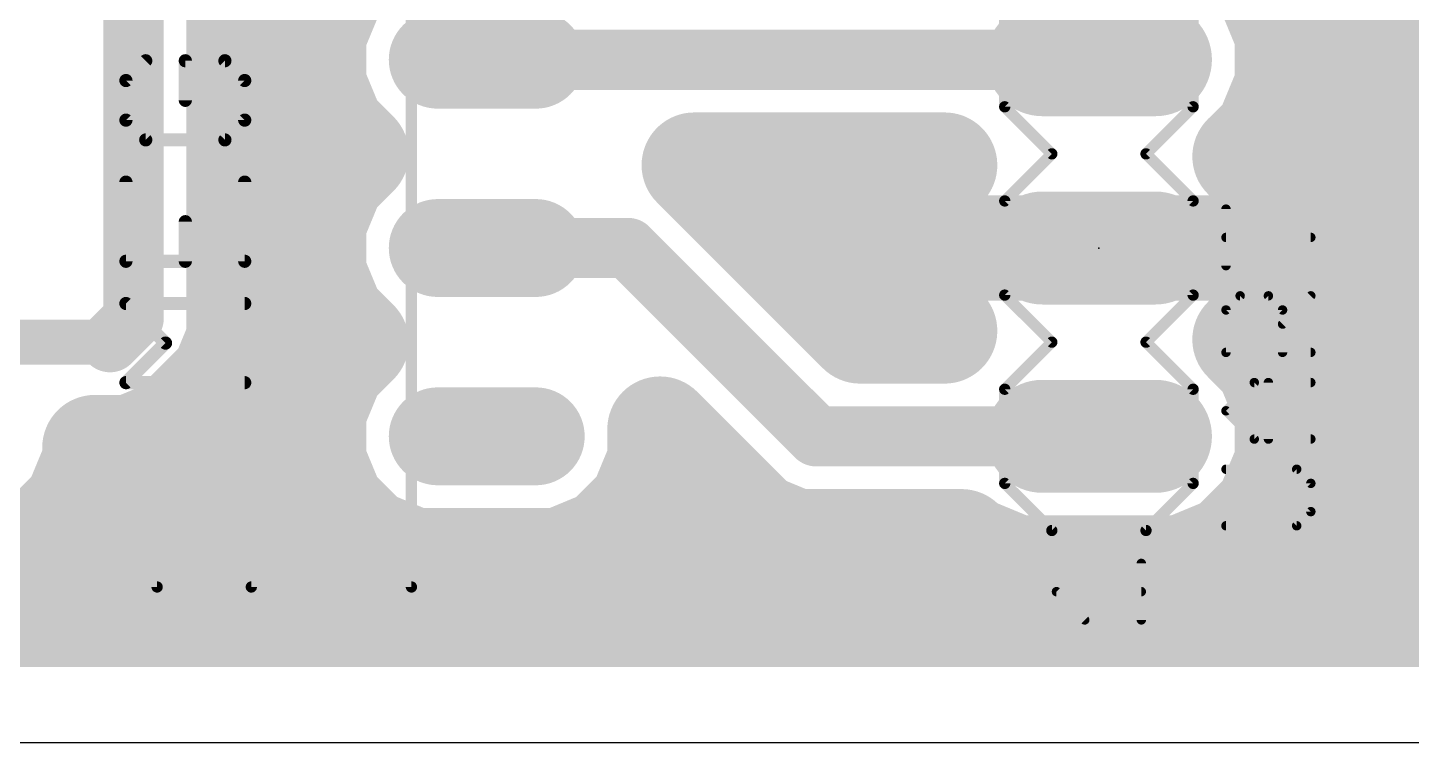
# Model space of a CAD drawing. Extents: x -16.2 to 78.2, y -6.3 to 50.2.
# Drawn here: x 44.93 to 63.59, y 0 to 9.64 of the extents above; entities that cross this region are included whole.
import ezdxf

# ---------------------------------------------------------------- set-up
doc = ezdxf.new("R2010")
doc.units = 0
for name, color, linetype in [('16', 175, 'CONTINUOUS'), ('17', 82, 'CONTINUOUS'), ('20', 7, 'CONTINUOUS'), ('21', 253, 'CONTINUOUS'), ('23', 7, 'CONTINUOUS'), ('27', 253, 'CONTINUOUS'), ('51', 253, 'CONTINUOUS')]:
    doc.layers.add(name, color=color, linetype=linetype)

# ---------------------------------------------------------------- blocks, each defined once
blk = doc.blocks.new('LONGP100')
at = {"const_width": 1}
blk.add_lwpolyline([(-0.5, 0), (0.5, 0)], dxfattribs=at)
at = {"const_width": 0.5}
for points in [[(-0.5, 0.25, 1), (-0.5, -0.25)], [(0.5, -0.25, 1), (0.5, 0.25)]]:
    blk.add_lwpolyline(points, format="xyb", dxfattribs=at)
blk = doc.blocks.new('RECT')
blk.add_solid([(-0.5, -0.5), (0.5, -0.5), (-0.5, 0.5), (0.5, 0.5)])

msp = doc.modelspace()

# ---------------------------------------------------------------- linework, layer by layer
at = {"layer": '16'}
for points, const_width in [([(46.355, 5.715), (46.355, 19.3675)], 0.8128), ([(47.7774, 5.4321), (47.7774, 17.9451)], 1.4224), ([(47.9425, 16.51), (48.26, 2.2225)], 0.6096), ([(61.6418, 10.2147), (61.2817, 10.5747)], 1.4224), ([(49.3563, 10.4775), (49.0359, 10.1571)], 1.4224), ([(49.0359, 10.1571), (48.7807, 9.541)], 1.4224), ([(61.9125, 9.5612), (61.6418, 10.2147)], 1.4224), ([(47.7774, 9.9568), (48.953, 9.9568)], 1.4224), ([(61.7486, 9.9568), (69.6978, 9.9568)], 1.4224), ([(61.9125, 8.8538), (61.9125, 9.5612)], 1.4224), ([(48.7807, 9.541), (48.7807, 8.874)], 1.4224), ([(48.7807, 8.874), (49.0359, 8.2579)], 1.4224), ([(59.3725, 9.2075), (51.1175, 9.2075)], 0.8128), ([(61.6418, 8.2003), (61.9125, 8.8538)], 1.4224), ([(47.7774, 8.5344), (48.9214, 8.5344)], 1.4224), ([(61.7802, 8.5344), (69.6978, 8.5344)], 1.4224), ([(49.0359, 8.2579), (49.3563, 7.9375)], 1.4224), ([(61.343, 7.9016), (61.6418, 8.2003)], 1.4224), ([(49.3563, 7.9375), (49.0359, 7.6171)], 1.4224), ([(61.4359, 7.8088), (61.343, 7.9016)], 1.4224), ([(56.1517, 5.5499), (53.9165, 7.7851)], 1.4224), ([(53.9165, 7.7851), (57.291, 7.7851)], 1.4224), ([(57.291, 7.7851), (57.1713, 7.6291)], 1.4224), ([(61.5737, 7.6291), (61.4359, 7.8088)], 1.4224), ([(49.0359, 7.6171), (48.7807, 7.001)], 1.4224), ([(57.1713, 7.6291), (57.0581, 7.4331)], 1.4224), ([(61.6869, 7.4331), (61.5737, 7.6291)], 1.4224), ([(57.0581, 7.4331), (56.9715, 7.2239)], 1.4224), ([(61.7735, 7.2239), (61.6869, 7.4331)], 1.4224), ([(56.9715, 7.2239), (56.9129, 7.0052)], 1.4224), ([(61.8321, 7.0052), (61.7735, 7.2239)], 1.4224), ([(47.7774, 7.112), (48.8267, 7.112)], 1.4224), ([(48.7807, 7.001), (48.7807, 6.334)], 1.4224), ([(54.5896, 7.112), (56.9415, 7.112)], 1.4224), ([(56.9129, 7.0052), (56.8833, 6.7807)], 1.4224), ([(61.8035, 7.112), (67.0954, 7.112)], 1.4224), ([(61.8617, 6.7807), (61.8321, 7.0052)], 1.4224), ([(56.8833, 6.7807), (56.8833, 6.6675)], 1.4224), ([(61.8617, 6.6675), (61.8617, 6.7807)], 1.4224), ([(56.8833, 6.6675), (59.3725, 6.6675)], 1.4224), ([(59.3725, 6.6675), (56.8833, 6.6675)], 1.4224), ([(56.8833, 6.6675), (56.8833, 6.5543)], 1.4224), ([(59.3725, 6.6675), (59.3725, 6.6675)], 1.4224), ([(61.8617, 6.6675), (59.3725, 6.6675)], 1.4224), ([(59.3725, 6.6675), (59.3725, 6.6675)], 1.4224), ([(59.3725, 6.6675), (61.8617, 6.6675)], 1.4224), ([(61.8617, 6.5543), (61.8617, 6.6675)], 1.4224), ([(56.8833, 6.5543), (56.9129, 6.3298)], 1.4224), ([(61.8321, 6.3298), (61.8617, 6.5543)], 1.4224), ([(48.7807, 6.334), (49.0359, 5.7179)], 1.4224), ([(51.1175, 6.6675), (53.0225, 6.6675)], 0.8128), ([(53.0225, 6.6675), (55.5625, 4.1275)], 0.8128), ([(56.9129, 6.3298), (56.9715, 6.1111)], 1.4224), ([(61.7735, 6.1111), (61.8321, 6.3298)], 1.4224), ([(56.9715, 6.1111), (57.0581, 5.9019)], 1.4224), ([(61.6869, 5.9019), (61.7735, 6.1111)], 1.4224), ([(57.0581, 5.9019), (57.1713, 5.7059)], 1.4224), ([(61.5737, 5.7059), (61.6869, 5.9019)], 1.4224), ([(47.7774, 5.6896), (49.0642, 5.6896)], 1.4224), ([(49.0359, 5.7179), (49.3563, 5.3975)], 1.4224), ([(56.012, 5.6896), (57.1838, 5.6896)], 1.4224), ([(57.1713, 5.7059), (57.291, 5.5499)], 1.4224), ([(61.4359, 5.5262), (61.5737, 5.7059)], 1.4224), ([(61.5612, 5.6896), (64.8708, 5.6896)], 1.4224), ([(57.291, 5.5499), (56.1517, 5.5499)], 1.4224), ([(61.343, 5.4334), (61.4359, 5.5262)], 1.4224), ([(46.0375, 5.3975), (46.355, 5.715)], 0.8128), ([(47.5609, 4.9093), (47.7774, 5.4321)], 1.4224), ([(49.3563, 5.3975), (49.0359, 5.0771)], 1.4224), ([(61.6418, 5.1347), (61.343, 5.4334)], 1.4224), ([(49.0359, 5.0771), (48.7807, 4.461)], 1.4224), ([(61.9125, 4.4812), (61.6418, 5.1347)], 1.4224), ([(41.5925, 5.3975), (46.0375, 5.3975)], 0.6096), ([(47.1607, 4.5091), (47.5609, 4.9093)], 1.4224), ([(46.8432, 4.1916), (47.1607, 4.5091)], 1.4224), ([(48.7807, 4.461), (48.7807, 3.794)], 1.4224), ([(61.9125, 3.7738), (61.9125, 4.4812)], 1.4224), ([(46.3204, 3.9751), (46.8432, 4.1916)], 1.4224), ([(46.9188, 4.2672), (48.7807, 4.2672)], 1.4224), ([(53.4543, 3.794), (53.4543, 4.2241)], 1.4224), ([(53.4543, 4.2241), (54.3566, 3.3218)], 1.4224), ([(61.9125, 4.2672), (64.3054, 4.2672)], 1.4224), ([(45.8343, 3.794), (45.8343, 3.9751)], 1.4224), ([(45.8343, 3.9751), (46.3204, 3.9751)], 1.4224), ([(45.5791, 3.1779), (45.8343, 3.794)], 1.4224), ([(48.7807, 3.794), (49.0359, 3.1779)], 1.4224), ([(53.1991, 3.1779), (53.4543, 3.794)], 1.4224), ([(55.5625, 4.1275), (59.3725, 4.1275)], 0.8128), ([(61.6418, 3.1203), (61.9125, 3.7738)], 1.4224), ([(54.3566, 3.3218), (54.7568, 2.9216)], 1.4224), ([(45.1075, 2.7063), (45.5791, 3.1779)], 1.4224), ([(49.0359, 3.1779), (49.5075, 2.7063)], 1.4224), ([(52.7275, 2.7063), (53.1991, 3.1779)], 1.4224), ([(61.1417, 2.6202), (61.6418, 3.1203)], 1.4224), ([(45.246, 2.8448), (49.369, 2.8448)], 1.4224), ([(52.866, 2.8448), (54.9423, 2.8448)], 1.4224), ([(54.7568, 2.9216), (55.2796, 2.7051)], 1.4224), ([(61.3663, 2.8448), (64.4416, 2.8448)], 1.4224), ([(44.4914, 2.4511), (45.1075, 2.7063)], 1.4224), ([(49.5075, 2.7063), (50.1236, 2.4511)], 1.4224), ([(52.1114, 2.4511), (52.7275, 2.7063)], 1.4224), ([(55.2796, 2.7051), (57.5184, 2.7051)], 1.4224), ([(57.5184, 2.7051), (57.6033, 2.6202)], 1.4224), ([(57.6033, 2.6202), (58.2568, 2.3495)], 1.4224), ([(60.4882, 2.3495), (61.1417, 2.6202)], 1.4224), ([(42.5036, 2.4511), (44.4914, 2.4511)], 1.4224), ([(50.1236, 2.4511), (52.1114, 2.4511)], 1.4224), ([(58.2568, 2.3495), (60.4882, 2.3495)], 1.4224), ([(63.1825, 2.54), (62.5475, 1.905)], 0.6096), ([(63.5, 2.54), (63.1825, 2.54)], 0.6096), ([(65.0049, 1.7272), (36.9189, 1.7272)], 1.4224), ([(48.26, 2.2225), (48.26, 1.905)], 0.6096), ([(55.88, 2.2225), (48.26, 2.2225)], 0.6096), ([(59.69, 1.905), (55.88, 2.2225)], 0.6096), ([(62.5475, 1.905), (59.69, 1.905)], 0.6096)]:
    msp.add_lwpolyline(points, dxfattribs=dict(at, const_width=const_width))
for points, const_width in [([(47.7774, 10.3124, 1), (47.7774, 9.6012)], 0.7112), ([(48.7845, 10.4086, 1), (49.2874, 9.9057)], 0.7112), ([(48.953, 9.6012, 1), (48.953, 10.3124)], 0.7112), ([(61.3904, 9.9632, 1), (61.8933, 10.4661)], 0.7112), ([(61.7486, 10.3124, 1), (61.7486, 9.6012)], 0.7112), ([(62.2681, 9.5612, 1), (61.5569, 9.5612)], 0.7112), ([(49.1363, 9.541, 1), (48.4251, 9.541)], 0.7112), ([(48.4522, 9.677, 1), (49.1092, 9.4049)], 0.7112), ([(61.584, 9.4251, 1), (62.241, 9.6972)], 0.7112), ([(49.1092, 9.0101, 1), (48.4522, 8.738)], 0.7112), ([(51.1175, 9.4107, 1), (51.1175, 9.0043)], 0.4064), ([(59.3725, 9.0043, 1), (59.3725, 9.4107)], 0.4064), ([(62.241, 8.7177, 1), (61.584, 8.9899)], 0.7112), ([(47.7774, 8.89, 1), (47.7774, 8.1788)], 0.7112), ([(48.4251, 8.874, 1), (49.1363, 8.874)], 0.7112), ([(48.9214, 8.1788, 1), (48.9214, 8.89)], 0.7112), ([(61.7802, 8.89, 1), (61.7802, 8.1788)], 0.7112), ([(61.5569, 8.8538, 1), (62.2681, 8.8538)], 0.7112), ([(49.2874, 8.5093, 1), (48.7845, 8.0064)], 0.7112), ([(61.8933, 7.9489, 1), (61.3904, 8.4518)], 0.7112), ([(48.7074, 8.1218, 1), (49.3644, 8.394)], 0.7112), ([(49.6078, 7.686, 1), (49.1049, 8.1889)], 0.7112), ([(61.5945, 8.153, 1), (61.0916, 7.6501)], 0.7112), ([(61.3133, 8.3364, 1), (61.9703, 8.0643)], 0.7112), ([(49.1049, 7.686, 1), (49.6078, 8.1889)], 0.7112), ([(54.1679, 8.0365, 1), (53.665, 7.5337)], 0.7112), ([(53.9165, 8.1407, 1), (53.9165, 7.4295)], 0.7112), ([(57.5731, 7.5686, 1), (57.0089, 8.0016)], 0.7112), ([(57.291, 7.4295, 1), (57.291, 8.1407)], 0.7112), ([(61.0916, 8.153, 1), (61.5945, 7.6501)], 0.7112), ([(61.718, 8.0252, 1), (61.1537, 7.5923)], 0.7112), ([(61.1844, 7.5573, 1), (61.6873, 8.0602)], 0.7112), ([(48.7845, 7.8686, 1), (49.2874, 7.3657)], 0.7112), ([(49.3644, 7.481, 1), (48.7074, 7.7532)], 0.7112), ([(57.4793, 7.4513, 1), (56.8633, 7.8069)], 0.7112), ([(61.8817, 7.8069, 1), (61.2657, 7.4513)], 0.7112), ([(57.3866, 7.297, 1), (56.7296, 7.5691)], 0.7112), ([(56.8892, 7.8456, 1), (57.4534, 7.4127)], 0.7112), ([(61.2916, 7.4127, 1), (61.8558, 7.8456)], 0.7112), ([(62.0154, 7.5691, 1), (61.3584, 7.297)], 0.7112), ([(57.3149, 7.1318, 1), (56.628, 7.3159)], 0.7112), ([(56.7501, 7.6109, 1), (57.3661, 7.2553)], 0.7112), ([(61.3789, 7.2553, 1), (61.9949, 7.6109)], 0.7112), ([(62.117, 7.3159, 1), (61.4301, 7.1318)], 0.7112), ([(47.7774, 7.4676, 1), (47.7774, 6.7564)], 0.7112), ([(49.1363, 7.001, 1), (48.4251, 7.001)], 0.7112), ([(48.8267, 6.7564, 1), (48.8267, 7.4676)], 0.7112), ([(54.5896, 7.4676, 1), (54.5896, 6.7564)], 0.7112), ([(57.2654, 6.9588, 1), (56.5603, 7.0516)], 0.7112), ([(56.6429, 7.36, 1), (57.3, 7.0878)], 0.7112), ([(56.9415, 6.7564, 1), (56.9415, 7.4676)], 0.7112), ([(61.445, 7.0878, 1), (62.1021, 7.36)], 0.7112), ([(61.8035, 7.4676, 1), (61.8035, 6.7564)], 0.7112), ([(62.1847, 7.0516, 1), (61.4796, 6.9588)], 0.7112), ([(48.4522, 7.137, 1), (49.1092, 6.8649)], 0.7112), ([(57.2389, 6.7807, 1), (56.5277, 6.7807)], 0.7112), ([(62.2173, 6.7807, 1), (61.5061, 6.7807)], 0.7112), ([(56.8833, 7.0231, 1), (56.8833, 6.3119)], 0.7112), ([(56.8833, 7.0231, 1), (56.8833, 6.3119)], 0.7112), ([(57.2389, 6.6675, 1), (56.5277, 6.6675)], 0.7112), ([(56.5694, 7.0972, 1), (57.2563, 6.9131)], 0.7112), ([(59.7281, 6.6675, 1), (59.0169, 6.6675)], 0.7112), ([(59.3725, 7.0231, 1), (59.3725, 6.3119)], 0.7112), ([(59.7281, 6.6675, 1), (59.0169, 6.6675)], 0.7112), ([(59.3725, 7.0231, 1), (59.3725, 6.3119)], 0.7112), ([(59.3725, 6.3119, 1), (59.3725, 7.0231)], 0.7112), ([(59.3725, 6.3119, 1), (59.3725, 7.0231)], 0.7112), ([(61.4887, 6.9131, 1), (62.1756, 7.0972)], 0.7112), ([(62.2173, 6.6675, 1), (61.5061, 6.6675)], 0.7112), ([(61.8617, 6.3119, 1), (61.8617, 7.0231)], 0.7112), ([(61.8617, 6.3119, 1), (61.8617, 7.0231)], 0.7112), ([(57.2359, 6.6007, 1), (56.5307, 6.5079)], 0.7112), ([(56.5307, 6.8271, 1), (57.2359, 6.7343)], 0.7112), ([(62.2143, 6.5079, 1), (61.5091, 6.6007)], 0.7112), ([(61.5091, 6.7343, 1), (62.2143, 6.8271)], 0.7112), ([(49.1092, 6.4701, 1), (48.4522, 6.198)], 0.7112), ([(51.1175, 6.8707, 1), (51.1175, 6.4643)], 0.4064), ([(53.1662, 6.8112, 1), (52.8788, 6.5238)], 0.4064), ([(53.0225, 6.4643, 1), (53.0225, 6.8707)], 0.4064), ([(56.5277, 6.6675, 1), (57.2389, 6.6675)], 0.7112), ([(56.5277, 6.5543, 1), (57.2389, 6.5543)], 0.7112), ([(57.2563, 6.4219, 1), (56.5694, 6.2378)], 0.7112), ([(59.0169, 6.6675, 1), (59.7281, 6.6675)], 0.7112), ([(59.0169, 6.6675, 1), (59.7281, 6.6675)], 0.7112), ([(62.1756, 6.2378, 1), (61.4887, 6.4219)], 0.7112), ([(61.5061, 6.6675, 1), (62.2173, 6.6675)], 0.7112), ([(61.5061, 6.5543, 1), (62.2173, 6.5543)], 0.7112), ([(56.5603, 6.2834, 1), (57.2654, 6.3762)], 0.7112), ([(57.3, 6.2472, 1), (56.6429, 5.975)], 0.7112), ([(62.1021, 5.975, 1), (61.445, 6.2472)], 0.7112), ([(61.4796, 6.3762, 1), (62.1847, 6.2834)], 0.7112), ([(48.4251, 6.334, 1), (49.1363, 6.334)], 0.7112), ([(56.628, 6.0191, 1), (57.3149, 6.2032)], 0.7112), ([(57.3661, 6.0797, 1), (56.7501, 5.7241)], 0.7112), ([(61.9949, 5.7241, 1), (61.3789, 6.0797)], 0.7112), ([(61.4301, 6.2032, 1), (62.117, 6.0191)], 0.7112), ([(47.7774, 6.0452, 1), (47.7774, 5.334)], 0.7112), ([(49.2874, 5.9693, 1), (48.7845, 5.4664)], 0.7112), ([(49.0642, 5.334, 1), (49.0642, 6.0452)], 0.7112), ([(56.012, 6.0452, 1), (56.012, 5.334)], 0.7112), ([(56.7296, 5.7659, 1), (57.3866, 6.038)], 0.7112), ([(57.4534, 5.9223, 1), (56.8892, 5.4894)], 0.7112), ([(57.1838, 5.334, 1), (57.1838, 6.0452)], 0.7112), ([(61.5612, 6.0452, 1), (61.5612, 5.334)], 0.7112), ([(61.8558, 5.4894, 1), (61.2916, 5.9223)], 0.7112), ([(61.3584, 6.038, 1), (62.0154, 5.7659)], 0.7112), ([(48.7074, 5.5818, 1), (49.3644, 5.854)], 0.7112), ([(56.1517, 5.9055, 1), (56.1517, 5.1943)], 0.7112), ([(56.8633, 5.5281, 1), (57.4793, 5.8837)], 0.7112), ([(57.291, 5.1943, 1), (57.291, 5.9055)], 0.7112), ([(61.6873, 5.2748, 1), (61.1844, 5.7777)], 0.7112), ([(61.2657, 5.8837, 1), (61.8817, 5.5281)], 0.7112), ([(46.4987, 5.5713, 1), (46.2113, 5.8587)], 0.4064), ([(48.1059, 5.296, 1), (47.4489, 5.5681)], 0.7112), ([(49.6078, 5.146, 1), (49.1049, 5.6489)], 0.7112), ([(49.1049, 5.146, 1), (49.6078, 5.6489)], 0.7112), ([(55.9002, 5.2984, 1), (56.4031, 5.8013)], 0.7112), ([(57.0089, 5.3334, 1), (57.5731, 5.7664)], 0.7112), ([(61.5945, 5.6849, 1), (61.0916, 5.182)], 0.7112), ([(61.0916, 5.6849, 1), (61.5945, 5.182)], 0.7112), ([(61.1537, 5.7427, 1), (61.718, 5.3098)], 0.7112), ([(46.1518, 5.715, 1), (46.5582, 5.715)], 0.4064), ([(47.4218, 5.4321, 1), (48.133, 5.4321)], 0.7112), ([(49.3644, 4.941, 1), (48.7074, 5.2132)], 0.7112), ([(61.9703, 5.2707, 1), (61.3133, 4.9986)], 0.7112), ([(45.8938, 5.5412, 1), (46.1812, 5.2538)], 0.4064), ([(46.0375, 5.2451, 1), (46.0375, 5.5499)], 0.3048), ([(47.8123, 4.6578, 1), (47.3094, 5.1607)], 0.7112), ([(48.7845, 5.3286, 1), (49.2874, 4.8257)], 0.7112), ([(61.3904, 4.8832, 1), (61.8933, 5.3861)], 0.7112), ([(47.2323, 5.0454, 1), (47.8894, 4.7732)], 0.7112), ([(46.9093, 4.7606, 1), (47.4122, 4.2577)], 0.7112), ([(47.4122, 4.2577, 1), (46.9093, 4.7606)], 0.7112), ([(49.1363, 4.461, 1), (48.4251, 4.461)], 0.7112), ([(62.2681, 4.4812, 1), (61.5569, 4.4812)], 0.7112), ([(46.9188, 4.6228, 1), (46.9188, 3.9116)], 0.7112), ([(46.9793, 3.8631, 1), (46.7071, 4.5202)], 0.7112), ([(48.4522, 4.597, 1), (49.1092, 4.3249)], 0.7112), ([(48.7807, 3.9116, 1), (48.7807, 4.6228)], 0.7112), ([(53.7057, 4.4756, 1), (53.2028, 3.9727)], 0.7112), ([(53.8099, 4.2241, 1), (53.0987, 4.2241)], 0.7112), ([(61.9125, 4.6228, 1), (61.9125, 3.9116)], 0.7112), ([(61.584, 4.3451, 1), (62.241, 4.6172)], 0.7112), ([(46.1899, 3.9751, 1), (45.4787, 3.9751)], 0.7112), ([(45.8343, 4.3307, 1), (45.8343, 3.6195)], 0.7112), ([(46.3204, 3.6195, 1), (46.3204, 4.3307)], 0.7112), ([(46.5918, 4.4431, 1), (47.0947, 3.9402)], 0.7112), ([(46.1628, 3.658, 1), (45.5058, 3.9301)], 0.7112), ([(46.1843, 4.3036, 1), (46.4565, 3.6466)], 0.7112), ([(49.1092, 3.9301, 1), (48.4522, 3.658)], 0.7112), ([(53.7828, 3.658, 1), (53.1258, 3.9301)], 0.7112), ([(55.5625, 4.3307, 1), (55.5625, 3.9243)], 0.4064), ([(59.3725, 3.9243, 1), (59.3725, 4.3307)], 0.4064), ([(62.241, 3.6377, 1), (61.584, 3.9099)], 0.7112), ([(55.4188, 3.9838, 1), (55.7062, 4.2712)], 0.4064), ([(45.4787, 3.794, 1), (46.1899, 3.794)], 0.7112), ([(48.4251, 3.794, 1), (49.1363, 3.794)], 0.7112), ([(53.0987, 3.794, 1), (53.8099, 3.794)], 0.7112), ([(61.5569, 3.7738, 1), (62.2681, 3.7738)], 0.7112), ([(54.6081, 3.5732, 1), (54.1052, 3.0703)], 0.7112), ([(54.1052, 3.0703, 1), (54.6081, 3.5732)], 0.7112), ([(45.8305, 2.9264, 1), (45.3276, 3.4293)], 0.7112), ([(49.2874, 3.4293, 1), (48.7845, 2.9264)], 0.7112), ([(53.4505, 2.9264, 1), (52.9476, 3.4293)], 0.7112), ([(61.8933, 2.8689, 1), (61.3904, 3.3718)], 0.7112), ([(45.246, 3.2004, 1), (45.246, 2.4892)], 0.7112), ([(45.2505, 3.314, 1), (45.9076, 3.0418)], 0.7112), ([(48.7074, 3.0418, 1), (49.3644, 3.314)], 0.7112), ([(49.369, 2.4892, 1), (49.369, 3.2004)], 0.7112), ([(52.866, 3.2004, 1), (52.866, 2.4892)], 0.7112), ([(52.8705, 3.314, 1), (53.5276, 3.0418)], 0.7112), ([(54.8929, 3.2502, 1), (54.6207, 2.5931)], 0.7112), ([(54.9423, 2.4892, 1), (54.9423, 3.2004)], 0.7112), ([(61.3663, 3.2004, 1), (61.3663, 2.4892)], 0.7112), ([(61.3133, 3.2564, 1), (61.9703, 2.9843)], 0.7112), ([(45.2436, 2.3778, 1), (44.9714, 3.0348)], 0.7112), ([(49.6436, 3.0348, 1), (49.3714, 2.3778)], 0.7112), ([(52.8636, 2.3778, 1), (52.5914, 3.0348)], 0.7112), ([(54.5053, 2.6702, 1), (55.0082, 3.1731)], 0.7112), ([(55.2796, 3.0607, 1), (55.2796, 2.3495)], 0.7112), ([(55.1435, 2.3766, 1), (55.4156, 3.0336)], 0.7112), ([(57.7699, 2.9565, 1), (57.267, 2.4537)], 0.7112), ([(57.5184, 2.3495, 1), (57.5184, 3.0607)], 0.7112), ([(44.8561, 2.9578, 1), (45.359, 2.4549)], 0.7112), ([(49.256, 2.4549, 1), (49.7589, 2.9578)], 0.7112), ([(52.4761, 2.9578, 1), (52.979, 2.4549)], 0.7112), ([(57.7394, 2.9487, 1), (57.4673, 2.2917)], 0.7112), ([(57.3519, 2.3687, 1), (57.8548, 2.8716)], 0.7112), ([(60.8902, 2.8716, 1), (61.3931, 2.3687)], 0.7112), ([(61.2777, 2.2917, 1), (61.0056, 2.9487)], 0.7112), ([(44.3553, 2.7796, 1), (44.6274, 2.1226)], 0.7112), ([(44.4914, 2.0955, 1), (44.4914, 2.8067)], 0.7112), ([(50.1236, 2.8067, 1), (50.1236, 2.0955)], 0.7112), ([(49.9876, 2.1226, 1), (50.2597, 2.7796)], 0.7112), ([(51.9753, 2.7796, 1), (52.2474, 2.1226)], 0.7112), ([(52.1114, 2.0955, 1), (52.1114, 2.8067)], 0.7112), ([(58.2568, 2.7051, 1), (58.2568, 1.9939)], 0.7112), ([(58.1207, 2.021, 1), (58.3929, 2.678)], 0.7112), ([(60.3521, 2.678, 1), (60.6242, 2.021)], 0.7112), ([(60.4882, 1.9939, 1), (60.4882, 2.7051)], 0.7112), ([(63.1825, 2.6924, 1), (63.1825, 2.3876)], 0.3048), ([(63.2903, 2.4322, 1), (63.0747, 2.6478)], 0.3048), ([(63.5, 2.3876, 1), (63.5, 2.6924)], 0.3048), ([(48.4124, 2.2225, 1), (48.1076, 2.2225)], 0.3048), ([(48.26, 2.3749, 1), (48.26, 2.0701)], 0.3048), ([(55.8927, 2.3744, 1), (55.8673, 2.0706)], 0.3048), ([(55.88, 2.0701, 1), (55.88, 2.3749)], 0.3048), ([(48.1076, 2.2191, 1), (48.4124, 2.2259)], 0.3048), ([(48.1076, 1.905, 1), (48.4124, 1.905)], 0.3048), ([(59.69, 2.0574, 1), (59.69, 1.7526)], 0.3048), ([(59.6773, 1.7531, 1), (59.7027, 2.0569)], 0.3048), ([(62.4397, 2.0128, 1), (62.6553, 1.7972)], 0.3048), ([(62.5475, 1.7526, 1), (62.5475, 2.0574)], 0.3048)]:
    msp.add_lwpolyline(points, format="xyb", dxfattribs=dict(at, const_width=const_width))
at = {"layer": '20'}
msp.add_line((-0.3175, 0), (71.425, 0), dxfattribs=at)
at = {"layer": '21'}
for points, const_width in [([(50.1015, 2.0955), (50.1015, 39.1795)], 0.1524), ([(58.1025, 8.5725), (58.1025, 9.8425)], 0.1524), ([(60.6425, 9.8425), (60.6425, 8.5725)], 0.1524), ([(58.7375, 7.9375), (58.1025, 8.5725)], 0.1524), ([(60.6425, 8.5725), (60.0075, 7.9375)], 0.1524), ([(58.1025, 7.3025), (58.7375, 7.9375)], 0.1524), ([(60.0075, 7.9375), (60.6425, 7.3025)], 0.1524), ([(58.1025, 6.0325), (58.1025, 7.3025)], 0.1524), ([(60.6425, 7.3025), (60.6425, 6.0325)], 0.1524), ([(58.7375, 5.3975), (58.1025, 6.0325)], 0.1524), ([(60.6425, 6.0325), (60.0075, 5.3975)], 0.1524), ([(58.1025, 4.7625), (58.7375, 5.3975)], 0.1524), ([(60.0075, 5.3975), (60.6425, 4.7625)], 0.1524), ([(58.1025, 3.4925), (58.1025, 4.7625)], 0.1524), ([(60.6425, 4.7625), (60.6425, 3.4925)], 0.1524), ([(58.1025, 3.4925), (58.7375, 2.8575)], 0.1524), ([(60.0075, 2.8575), (60.6425, 3.4925)], 0.1524), ([(58.7375, 2.8575), (60.0075, 2.8575)], 0.1524), ([(59.944, 1.651), (59.944, 2.4137)], 0.127), ([(44.5135, 2.0955), (46.6725, 2.0955)], 0.1524), ([(47.9425, 2.0955), (50.1015, 2.0955)], 0.1524), ([(59.1814, 1.651), (58.8, 2.0323)], 0.127), ([(58.8, 2.0323), (59.944, 2.0323)], 0.127)]:
    msp.add_lwpolyline(points, dxfattribs=dict(at, const_width=const_width))
for points, const_width in [([(58.0644, 8.5725, 1), (58.1406, 8.5725)], 0.0762), ([(58.1294, 8.5994, 1), (58.0756, 8.5456)], 0.0762), ([(60.6044, 8.5725, 1), (60.6806, 8.5725)], 0.0762), ([(60.6694, 8.5456, 1), (60.6156, 8.5994)], 0.0762), ([(58.7644, 7.9106, 1), (58.7106, 7.9644)], 0.0762), ([(58.7106, 7.9106, 1), (58.7644, 7.9644)], 0.0762), ([(60.0344, 7.9644, 1), (59.9806, 7.9106)], 0.0762), ([(59.9806, 7.9644, 1), (60.0344, 7.9106)], 0.0762), ([(58.1406, 7.3025, 1), (58.0644, 7.3025)], 0.0762), ([(58.0756, 7.3294, 1), (58.1294, 7.2756)], 0.0762), ([(60.6806, 7.3025, 1), (60.6044, 7.3025)], 0.0762), ([(60.6156, 7.2756, 1), (60.6694, 7.3294)], 0.0762), ([(58.0644, 6.0325, 1), (58.1406, 6.0325)], 0.0762), ([(58.1294, 6.0594, 1), (58.0756, 6.0056)], 0.0762), ([(60.6044, 6.0325, 1), (60.6806, 6.0325)], 0.0762), ([(60.6694, 6.0056, 1), (60.6156, 6.0594)], 0.0762), ([(58.7644, 5.3706, 1), (58.7106, 5.4244)], 0.0762), ([(58.7106, 5.3706, 1), (58.7644, 5.4244)], 0.0762), ([(60.0344, 5.4244, 1), (59.9806, 5.3706)], 0.0762), ([(59.9806, 5.4244, 1), (60.0344, 5.3706)], 0.0762), ([(58.1406, 4.7625, 1), (58.0644, 4.7625)], 0.0762), ([(58.0756, 4.7894, 1), (58.1294, 4.7356)], 0.0762), ([(60.6806, 4.7625, 1), (60.6044, 4.7625)], 0.0762), ([(60.6156, 4.7356, 1), (60.6694, 4.7894)], 0.0762), ([(58.1294, 3.5194, 1), (58.0756, 3.4656)], 0.0762), ([(60.6694, 3.4656, 1), (60.6156, 3.5194)], 0.0762), ([(58.0644, 3.4925, 1), (58.1406, 3.4925)], 0.0762), ([(60.6044, 3.4925, 1), (60.6806, 3.4925)], 0.0762), ([(47.9425, 2.0955, 1), (46.6725, 2.0955)], 0.1524), ([(58.7375, 2.8956, 1), (58.7375, 2.8194)], 0.0762), ([(58.7106, 2.8306, 1), (58.7644, 2.8844)], 0.0762), ([(59.9806, 2.8844, 1), (60.0344, 2.8306)], 0.0762), ([(60.0075, 2.8194, 1), (60.0075, 2.8956)], 0.0762), ([(59.9758, 2.4137, 1), (59.9123, 2.4137)], 0.0635), ([(46.6344, 2.0955, 1), (46.7106, 2.0955)], 0.0762), ([(46.6725, 2.0574, 1), (46.6725, 2.1336)], 0.0762), ([(47.9425, 2.1336, 1), (47.9425, 2.0574)], 0.0762), ([(47.9044, 2.0955, 1), (47.9806, 2.0955)], 0.0762), ([(50.0634, 2.0955, 1), (50.1396, 2.0955)], 0.0762), ([(50.1015, 2.0574, 1), (50.1015, 2.1336)], 0.0762), ([(58.8, 2.0641, 1), (58.8, 2.0006)], 0.0635), ([(58.8225, 2.0548, 1), (58.7776, 2.0099)], 0.0635), ([(59.944, 2.0006, 1), (59.944, 2.0641)], 0.0635), ([(59.1589, 1.6285, 1), (59.2038, 1.6735)], 0.0635), ([(59.9123, 1.651, 1), (59.9758, 1.651)], 0.0635)]:
    msp.add_lwpolyline(points, format="xyb", dxfattribs=dict(at, const_width=const_width))
at = {"layer": '23'}
msp.add_point((59.3725, 6.6675), dxfattribs=at)
at = {"layer": '27'}
for points, const_width in [([(46.519, 9.1934), (46.252, 8.9265)], 0.1778), ([(47.5867, 9.1934), (47.0528, 9.1934)], 0.1778), ([(47.0528, 9.1934), (47.0528, 8.6596)], 0.1778), ([(47.8536, 8.9265), (47.5867, 9.1934)], 0.1778), ([(46.252, 8.9265), (46.252, 8.3926)], 0.1778), ([(47.8536, 8.3926), (47.8536, 8.9265)], 0.1778), ([(46.252, 8.3926), (46.519, 8.1257)], 0.1778), ([(47.5867, 8.1257), (47.8536, 8.3926)], 0.1778), ([(46.519, 8.1257), (47.5867, 8.1257)], 0.1778), ([(46.252, 7.5563), (46.252, 6.4886)], 0.1778), ([(47.8536, 6.4886), (47.8536, 7.5563)], 0.1778), ([(47.0528, 6.4886), (47.0528, 7.0224)], 0.1778), ([(61.086, 6.4292), (61.086, 7.1918)], 0.127), ([(62.23, 6.8105), (61.086, 6.8105)], 0.127), ([(46.252, 6.4886), (47.8536, 6.4886)], 0.1778), ([(46.7859, 5.3853), (46.252, 5.9191)], 0.1778), ([(46.252, 5.9191), (47.8536, 5.9191)], 0.1778), ([(61.086, 5.8318), (61.2767, 6.0224)], 0.127), ([(61.2767, 6.0224), (61.658, 6.0224)], 0.127), ([(61.658, 6.0224), (61.8487, 5.8318)], 0.127), ([(61.8487, 5.6411), (62.23, 6.0224)], 0.127), ([(61.086, 5.2598), (61.086, 5.8318)], 0.127), ([(61.8487, 5.8318), (61.8487, 5.2598)], 0.127), ([(46.252, 4.8514), (46.7859, 5.3853)], 0.1778), ([(62.23, 5.2598), (61.086, 5.2598)], 0.127), ([(47.8536, 4.8514), (46.252, 4.8514)], 0.1778), ([(61.086, 4.4717), (61.4674, 4.853)], 0.127), ([(61.4674, 4.853), (62.23, 4.853)], 0.127), ([(61.658, 4.0904), (61.658, 4.853)], 0.127), ([(61.4674, 4.0904), (61.086, 4.4717)], 0.127), ([(62.23, 4.0904), (61.4674, 4.0904)], 0.127), ([(62.0393, 3.6837), (61.086, 3.6837)], 0.127), ([(62.23, 3.493), (62.0393, 3.6837)], 0.127), ([(62.23, 3.1117), (62.23, 3.493)], 0.127), ([(62.0393, 2.921), (62.23, 3.1117)], 0.127), ([(61.086, 2.921), (62.0393, 2.921)], 0.127)]:
    msp.add_lwpolyline(points, dxfattribs=dict(at, const_width=const_width))
for points, const_width in [([(46.5504, 9.162, 1), (46.4875, 9.2249)], 0.0889), ([(47.0528, 9.2379, 1), (47.0528, 9.149)], 0.0889), ([(47.0973, 9.1934, 1), (47.0084, 9.1934)], 0.0889), ([(47.6181, 9.2249, 1), (47.5552, 9.162)], 0.0889), ([(47.5867, 9.149, 1), (47.5867, 9.2379)], 0.0889), ([(46.2965, 8.9265, 1), (46.2076, 8.9265)], 0.0889), ([(46.2206, 8.9579, 1), (46.2835, 8.8951)], 0.0889), ([(47.898, 8.9265, 1), (47.8092, 8.9265)], 0.0889), ([(47.8222, 8.8951, 1), (47.885, 8.9579)], 0.0889), ([(47.0084, 8.6596, 1), (47.0973, 8.6596)], 0.0889), ([(46.2835, 8.4241, 1), (46.2206, 8.3612)], 0.0889), ([(46.2076, 8.3926, 1), (46.2965, 8.3926)], 0.0889), ([(47.8092, 8.3926, 1), (47.898, 8.3926)], 0.0889), ([(47.885, 8.3612, 1), (47.8222, 8.4241)], 0.0889), ([(46.519, 8.1702, 1), (46.519, 8.0813)], 0.0889), ([(47.5867, 8.0813, 1), (47.5867, 8.1702)], 0.0889), ([(46.4875, 8.0943, 1), (46.5504, 8.1571)], 0.0889), ([(47.5552, 8.1571, 1), (47.6181, 8.0943)], 0.0889), ([(46.2965, 7.5563, 1), (46.2076, 7.5563)], 0.0889), ([(47.898, 7.5563, 1), (47.8092, 7.5563)], 0.0889), ([(47.0973, 7.0224, 1), (47.0084, 7.0224)], 0.0889), ([(61.1178, 7.1918, 1), (61.0543, 7.1918)], 0.0635), ([(61.086, 6.8423, 1), (61.086, 6.7788)], 0.0635), ([(62.23, 6.7788, 1), (62.23, 6.8423)], 0.0635), ([(46.252, 6.533, 1), (46.252, 6.4441)], 0.0889), ([(46.2076, 6.4886, 1), (46.2965, 6.4886)], 0.0889), ([(47.0084, 6.4886, 1), (47.0973, 6.4886)], 0.0889), ([(47.8092, 6.4886, 1), (47.898, 6.4886)], 0.0889), ([(47.8536, 6.4441, 1), (47.8536, 6.533)], 0.0889), ([(61.0543, 6.4292, 1), (61.1178, 6.4292)], 0.0635), ([(46.252, 5.9636, 1), (46.252, 5.8747)], 0.0889), ([(46.2835, 5.9505, 1), (46.2206, 5.8877)], 0.0889), ([(47.8536, 5.8747, 1), (47.8536, 5.9636)], 0.0889), ([(61.2767, 6.0542, 1), (61.2767, 5.9907)], 0.0635), ([(61.2991, 6, 1), (61.2542, 6.0449)], 0.0635), ([(61.6805, 6.0449, 1), (61.6356, 6)], 0.0635), ([(61.658, 5.9907, 1), (61.658, 6.0542)], 0.0635), ([(62.2525, 6, 1), (62.2075, 6.0449)], 0.0635), ([(61.1178, 5.8318, 1), (61.0543, 5.8318)], 0.0635), ([(61.0636, 5.8542, 1), (61.1085, 5.8093)], 0.0635), ([(61.8804, 5.8318, 1), (61.8169, 5.8318)], 0.0635), ([(61.8262, 5.8093, 1), (61.8711, 5.8542)], 0.0635), ([(61.8262, 5.6636, 1), (61.8711, 5.6187)], 0.0635), ([(46.8173, 5.3538, 1), (46.7545, 5.4167)], 0.0889), ([(46.7545, 5.3538, 1), (46.8173, 5.4167)], 0.0889), ([(61.086, 5.2915, 1), (61.086, 5.228)], 0.0635), ([(61.0543, 5.2598, 1), (61.1178, 5.2598)], 0.0635), ([(61.8169, 5.2598, 1), (61.8804, 5.2598)], 0.0635), ([(62.23, 5.228, 1), (62.23, 5.2915)], 0.0635), ([(46.252, 4.8959, 1), (46.252, 4.8069)], 0.0889), ([(46.2206, 4.8828, 1), (46.2835, 4.82)], 0.0889), ([(47.8536, 4.8069, 1), (47.8536, 4.8959)], 0.0889), ([(61.4674, 4.8848, 1), (61.4674, 4.8213)], 0.0635), ([(61.4898, 4.8306, 1), (61.4449, 4.8755)], 0.0635), ([(61.6898, 4.853, 1), (61.6263, 4.853)], 0.0635), ([(62.23, 4.8213, 1), (62.23, 4.8848)], 0.0635), ([(61.1085, 4.4942, 1), (61.0636, 4.4493)], 0.0635), ([(61.0636, 4.4942, 1), (61.1085, 4.4493)], 0.0635), ([(61.4674, 4.1221, 1), (61.4674, 4.0586)], 0.0635), ([(61.4449, 4.0679, 1), (61.4898, 4.1128)], 0.0635), ([(61.6263, 4.0904, 1), (61.6898, 4.0904)], 0.0635), ([(62.23, 4.0586, 1), (62.23, 4.1221)], 0.0635), ([(61.086, 3.7154, 1), (61.086, 3.6519)], 0.0635), ([(62.0618, 3.7061, 1), (62.0169, 3.6612)], 0.0635), ([(62.0393, 3.6519, 1), (62.0393, 3.7154)], 0.0635), ([(62.2618, 3.493, 1), (62.1983, 3.493)], 0.0635), ([(62.2075, 3.4705, 1), (62.2525, 3.5154)], 0.0635), ([(62.2525, 3.0892, 1), (62.2075, 3.1341)], 0.0635), ([(62.1983, 3.1117, 1), (62.2618, 3.1117)], 0.0635), ([(61.086, 2.9528, 1), (61.086, 2.8893)], 0.0635), ([(62.0169, 2.9435, 1), (62.0618, 2.8985)], 0.0635), ([(62.0393, 2.8893, 1), (62.0393, 2.9528)], 0.0635)]:
    msp.add_lwpolyline(points, format="xyb", dxfattribs=dict(at, const_width=const_width))

# ---------------------------------------------------------------- block references
at = {"layer": '17', "rotation": 180}
for p, xscale, yscale in [((59.3725, 9.2075), 1.524, 1.524), ((59.3725, 9.2075), 1.524, 1.524), ((51.1175, 9.2075), 1.3208, 1.3208), ((51.1175, 9.2075), 1.3208, 1.3208), ((51.1175, 6.6675), 1.3208, 1.3208), ((51.1175, 6.6675), 1.3208, 1.3208), ((59.3725, 6.6675), 1.524, 1.524), ((59.3725, 6.6675), 1.524, 1.524), ((59.3725, 4.1275), 1.524, 1.524), ((59.3725, 4.1275), 1.524, 1.524), ((51.1175, 4.1275), 1.3208, 1.3208), ((51.1175, 4.1275), 1.3208, 1.3208)]:
    msp.add_blockref('LONGP100', p, dxfattribs=dict(at, xscale=xscale, yscale=yscale))
at = {"layer": '51', "xscale": 0.508, "yscale": 0.508, "rotation": 90}
for p in [(59.3725, 9.2075), (59.3725, 6.6675), (59.3725, 4.1275)]:
    msp.add_blockref('RECT', p, dxfattribs=at)

doc.saveas('drawing.dxf')
